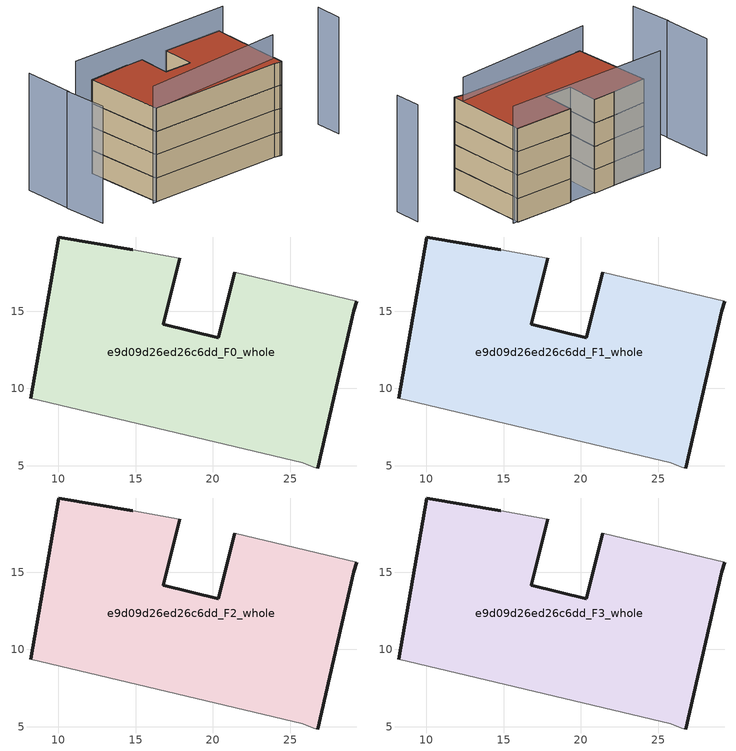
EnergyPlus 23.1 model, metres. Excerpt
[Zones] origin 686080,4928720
e9d09d26ed26c6dd_F0_whole
 floor ground (EU_floor_Construction): 26.79,4.84 29.13,15.01 29.31,15.64 21.43,17.54 20.36,13.26 16.8,14.17 17.86,18.42 14.81,18.99 10.02,19.8 8.22,9.38 25.82,5.17 26.54,4.89 z0
 wall outside (EU_wall_Construction): 8.22,9.38 10.02,19.8 14.81,18.99 / 17.86,18.42 16.8,14.17 20.36,13.26 21.43,17.54 / 29.31,15.64 29.13,15.01 26.79,4.84 z0:3
 wall adiabatic (EU_wall_Construction): 14.81,18.99 17.86,18.42 / 21.43,17.54 29.31,15.64 / 26.79,4.84 26.54,4.89 25.82,5.17 8.22,9.38 z0:3
e9d09d26ed26c6dd_F1_whole
 floor to e9d09d26ed26c6dd_F0_whole (EU_floor_Construction): 26.79,4.84 29.13,15.01 29.31,15.64 21.43,17.54 20.36,13.26 16.8,14.17 17.86,18.42 14.81,18.99 10.02,19.8 8.22,9.38 25.82,5.17 26.54,4.89 z3
 wall outside (EU_wall_Construction): 8.22,9.38 10.02,19.8 14.81,18.99 / 17.86,18.42 16.8,14.17 20.36,13.26 21.43,17.54 / 29.31,15.64 29.13,15.01 26.79,4.84 z3:6
 wall adiabatic (EU_wall_Construction): 14.81,18.99 17.86,18.42 / 21.43,17.54 29.31,15.64 / 26.79,4.84 26.54,4.89 25.82,5.17 8.22,9.38 z3:6
e9d09d26ed26c6dd_F2_whole
 floor to e9d09d26ed26c6dd_F1_whole (EU_floor_Construction): 26.79,4.84 29.13,15.01 29.31,15.64 21.43,17.54 20.36,13.26 16.8,14.17 17.86,18.42 14.81,18.99 10.02,19.8 8.22,9.38 25.82,5.17 26.54,4.89 z6
 wall outside (EU_wall_Construction): 8.22,9.38 10.02,19.8 14.81,18.99 / 17.86,18.42 16.8,14.17 20.36,13.26 21.43,17.54 / 29.31,15.64 29.13,15.01 26.79,4.84 z6:9
 wall adiabatic (EU_wall_Construction): 14.81,18.99 17.86,18.42 / 21.43,17.54 29.31,15.64 / 26.79,4.84 26.54,4.89 25.82,5.17 8.22,9.38 z6:9
e9d09d26ed26c6dd_F3_whole
 floor to e9d09d26ed26c6dd_F2_whole (EU_floor_Construction): 26.79,4.84 29.13,15.01 29.31,15.64 21.43,17.54 20.36,13.26 16.8,14.17 17.86,18.42 14.81,18.99 10.02,19.8 8.22,9.38 25.82,5.17 26.54,4.89 z9
 wall outside (EU_wall_Construction): 8.22,9.38 10.02,19.8 14.81,18.99 / 17.86,18.42 16.8,14.17 20.36,13.26 21.43,17.54 / 29.31,15.64 29.13,15.01 26.79,4.84 z9:12
 wall adiabatic (EU_wall_Construction): 14.81,18.99 17.86,18.42 / 21.43,17.54 29.31,15.64 / 26.79,4.84 26.54,4.89 25.82,5.17 8.22,9.38 z9:12
 roof outside (EU_roof_Construction): 29.31,15.64 29.13,15.01 26.79,4.84 26.54,4.89 25.82,5.17 8.22,9.38 10.02,19.8 14.81,18.99 17.86,18.42 16.8,14.17 20.36,13.26 21.43,17.54 z12
shading: 7.7,9.46 26.87,6.18 / 35.2,2.72 35.93,6.19 / 0.85,16.76 -0.01,11.12 / 2.19,23.14 0.8,16.43 / 29.78,15.37 7.93,20.65 z0:15
[Building]
EU S2 Campaign: North Axis=0; Terrain=City; Solar Distribution=FullExterior
[Site:Location]
Bologna: Latitude=44.5; Longitude=11.25; Time Zone=1; Elevation=37
[SizingPeriod:WeatherFileDays]
AnnualSizingPeriod: Begin Month=1; Begin Day of Month=1; End Month=12; End Day of Month=31; Day of Week for Start Day=Monday; Use Weather File Daylight Saving Period=No; Use Weather File Rain and Snow Indicators=No
[MATERIAL]
EU_InternalMass_Material: Roughness=MediumRough; Thickness=0.1; Conductivity=1; Density=1800; Specific Heat=900; Thermal Absorptance=0.9; Solar Absorptance=0.7; Visible Absorptance=0.7
[MATERIAL:NOMASS] Roughness=MediumRough; Thermal Absorptance=0.9; Solar Absorptance=0.7; Visible Absorptance=0.7
Name | Thermal Resistance
EU_wall_NoMass | 0.937881
EU_roof_NoMass | 0.548572
EU_floor_NoMass | 0.71348
[CONSTRUCTION]
EU_wall_Construction: EU_wall_NoMass
EU_roof_Construction: EU_roof_NoMass
EU_floor_Construction: EU_floor_NoMass
EU_InternalMass_Construction: EU_InternalMass_Material
[ZONE] Type=1; Multiplier=1; Ceiling Height=autocalculate; Floor Area=autocalculate; Part of Total Floor Area=Yes
Name | Volume
e9d09d26ed26c6dd_F0_whole | 588.288
e9d09d26ed26c6dd_F1_whole; e9d09d26ed26c6dd_F2_whole; e9d09d26ed26c6dd_F3_whole | 588.287
[INTERNALMASS] Construction=EU_InternalMass_Construction; Surface Area=196.096
Name | Zone or ZoneList
e9d09d26ed26c6dd_F0_whole_EU_InternalMass | e9d09d26ed26c6dd_F0_whole
e9d09d26ed26c6dd_F1_whole_EU_InternalMass | e9d09d26ed26c6dd_F1_whole
e9d09d26ed26c6dd_F2_whole_EU_InternalMass | e9d09d26ed26c6dd_F2_whole
e9d09d26ed26c6dd_F3_whole_EU_InternalMass | e9d09d26ed26c6dd_F3_whole
[OTHEREQUIPMENT] Fuel Type=Electricity; Design Level Calculation Method=Watts/Area; Power per Zone Floor Area=1; Fraction Latent=0; Fraction Radiant=0; Fraction Lost=0; Carbon Dioxide Generation Rate=0; EndUse Subcategory=EU_Step8_InternalGains
Name | Zone or ZoneList or Space or SpaceList | Schedule
EU_Step8_InternalGain_e9d09d26ed26c6dd_F0_whole_f000 | e9d09d26ed26c6dd_F0_whole | EU_Step8_GainSchedule_e9d09d26ed26c6dd_F0_whole_f000
EU_Step8_InternalGain_e9d09d26ed26c6dd_F1_whole_f000 | e9d09d26ed26c6dd_F1_whole | EU_Step8_GainSchedule_e9d09d26ed26c6dd_F1_whole_f000
EU_Step8_InternalGain_e9d09d26ed26c6dd_F2_whole_f000 | e9d09d26ed26c6dd_F2_whole | EU_Step8_GainSchedule_e9d09d26ed26c6dd_F2_whole_f000
EU_Step8_InternalGain_e9d09d26ed26c6dd_F3_whole_f000 | e9d09d26ed26c6dd_F3_whole | EU_Step8_GainSchedule_e9d09d26ed26c6dd_F3_whole_f000
[ZONEVENTILATION:DESIGNFLOWRATE] Schedule=EU_AlwaysOn; Design Flow Rate Calculation Method=AirChanges/Hour; Air Changes per Hour=0.687892; Ventilation Type=Natural; Fan Pressure Rise=0; Fan Total Efficiency=1; Constant Term Coefficient=1; Temperature Term Coefficient=0; Velocity Term Coefficient=0; Velocity Squared Term Coefficient=0; Minimum Indoor Temperature=-100; Maximum Indoor Temperature=100; Delta Temperature=-100; Minimum Outdoor Temperature=-100; Maximum Outdoor Temperature=100; Maximum Wind Speed=40
Name | Zone or ZoneList or Space or SpaceList
EU_ConstantAir_e9d09d26ed26c6dd_F0_whole | e9d09d26ed26c6dd_F0_whole
EU_ConstantAir_e9d09d26ed26c6dd_F1_whole | e9d09d26ed26c6dd_F1_whole
EU_ConstantAir_e9d09d26ed26c6dd_F2_whole | e9d09d26ed26c6dd_F2_whole
EU_ConstantAir_e9d09d26ed26c6dd_F3_whole | e9d09d26ed26c6dd_F3_whole
[HVACTEMPLATE:THERMOSTAT] Constant Heating Setpoint=20; Constant Cooling Setpoint=50
EU_HeatOnly_e9d09d26ed26c6dd_F0_whole; EU_HeatOnly_e9d09d26ed26c6dd_F1_whole; EU_HeatOnly_e9d09d26ed26c6dd_F2_whole; EU_HeatOnly_e9d09d26ed26c6dd_F3_whole
[HVACTEMPLATE:ZONE:IDEALLOADSAIRSYSTEM] System Availability Schedule=EU_AlwaysOn; Maximum Heating Supply Air Temperature=50; Minimum Cooling Supply Air Temperature=13; Maximum Heating Supply Air Humidity Ratio=0.0156; Minimum Cooling Supply Air Humidity Ratio=0.0077; Heating Limit=NoLimit; Cooling Limit=NoLimit; Heating Availability Schedule=EU_AlwaysOn; Cooling Availability Schedule=EU_CoolingOff; Dehumidification Control Type=ConstantSensibleHeatRatio; Cooling Sensible Heat Ratio=0.7; Dehumidification Setpoint=60; Humidification Control Type=None; Humidification Setpoint=30; Outdoor Air Method=None; Outdoor Air Flow Rate per Person=0.00944; Outdoor Air Flow Rate per Zone Floor Area=0; Outdoor Air Flow Rate per Zone=0; Demand Controlled Ventilation Type=None; Outdoor Air Economizer Type=NoEconomizer; Heat Recovery Type=None; Sensible Heat Recovery Effectiveness=0.7; Latent Heat Recovery Effectiveness=0.65
Name | Template Thermostat
e9d09d26ed26c6dd_F0_whole | EU_HeatOnly_e9d09d26ed26c6dd_F0_whole
e9d09d26ed26c6dd_F1_whole | EU_HeatOnly_e9d09d26ed26c6dd_F1_whole
e9d09d26ed26c6dd_F2_whole | EU_HeatOnly_e9d09d26ed26c6dd_F2_whole
e9d09d26ed26c6dd_F3_whole | EU_HeatOnly_e9d09d26ed26c6dd_F3_whole
[SIZING:ZONE] Zone Cooling Design Supply Air Temperature Input Method=SupplyAirTemperature; Zone Cooling Design Supply Air Temperature=13; Zone Heating Design Supply Air Temperature Input Method=SupplyAirTemperature; Zone Heating Design Supply Air Temperature=50; Zone Cooling Design Supply Air Humidity Ratio=0.008; Zone Heating Design Supply Air Humidity Ratio=0.008; Cooling Design Air Flow Method=DesignDay; Cooling Design Air Flow Rate=0; Cooling Minimum Air Flow per Zone Floor Area=0.000762; Cooling Minimum Air Flow=0; Cooling Minimum Air Flow Fraction=0.2; Heating Design Air Flow Method=DesignDay; Heating Design Air Flow Rate=0; Heating Maximum Air Flow per Zone Floor Area=0.002032; Heating Maximum Air Flow=0.141576; Heating Maximum Air Flow Fraction=0.3; Account for Dedicated Outdoor Air System=No; Dedicated Outdoor Air System Control Strategy=NeutralSupplyAir; Dedicated Outdoor Air Low Setpoint Temperature for Design=autosize; Dedicated Outdoor Air High Setpoint Temperature for Design=autosize; Zone Load Sizing Method=Sensible Load Only No Latent Load; Zone Latent Cooling Design Supply Air Humidity Ratio Input Method=HumidityRatioDifference; Zone Cooling Design Supply Air Humidity Ratio Difference=0.005; Zone Latent Heating Design Supply Air Humidity Ratio Input Method=HumidityRatioDifference; Zone Humidification Design Supply Air Humidity Ratio Difference=0.005
e9d09d26ed26c6dd_F0_whole; e9d09d26ed26c6dd_F1_whole; e9d09d26ed26c6dd_F2_whole; e9d09d26ed26c6dd_F3_whole
[SCHEDULE:CONSTANT]
Name | Hourly Value
EU_AlwaysOn | 1
EU_CoolingOff | 0
[SCHEDULE:FILE] Column Number=1; Rows to Skip at Top=0; Number of Hours of Data=8760; Column Separator=Comma; Interpolate to Timestep=No; Minutes per Item=60; Adjust Schedule for Daylight Savings=Yes
Name | File
EU_Step8_GainSchedule_e9d09d26ed26c6dd_F0_whole_f000 | ../../schedules/e9d09d26ed26c6dd/e9d09d26ed26c6dd_F0_whole_f000_gain.csv
EU_Step8_GainSchedule_e9d09d26ed26c6dd_F1_whole_f000 | ../../schedules/e9d09d26ed26c6dd/e9d09d26ed26c6dd_F1_whole_f000_gain.csv
EU_Step8_GainSchedule_e9d09d26ed26c6dd_F2_whole_f000 | ../../schedules/e9d09d26ed26c6dd/e9d09d26ed26c6dd_F2_whole_f000_gain.csv
EU_Step8_GainSchedule_e9d09d26ed26c6dd_F3_whole_f000 | ../../schedules/e9d09d26ed26c6dd/e9d09d26ed26c6dd_F3_whole_f000_gain.csv
